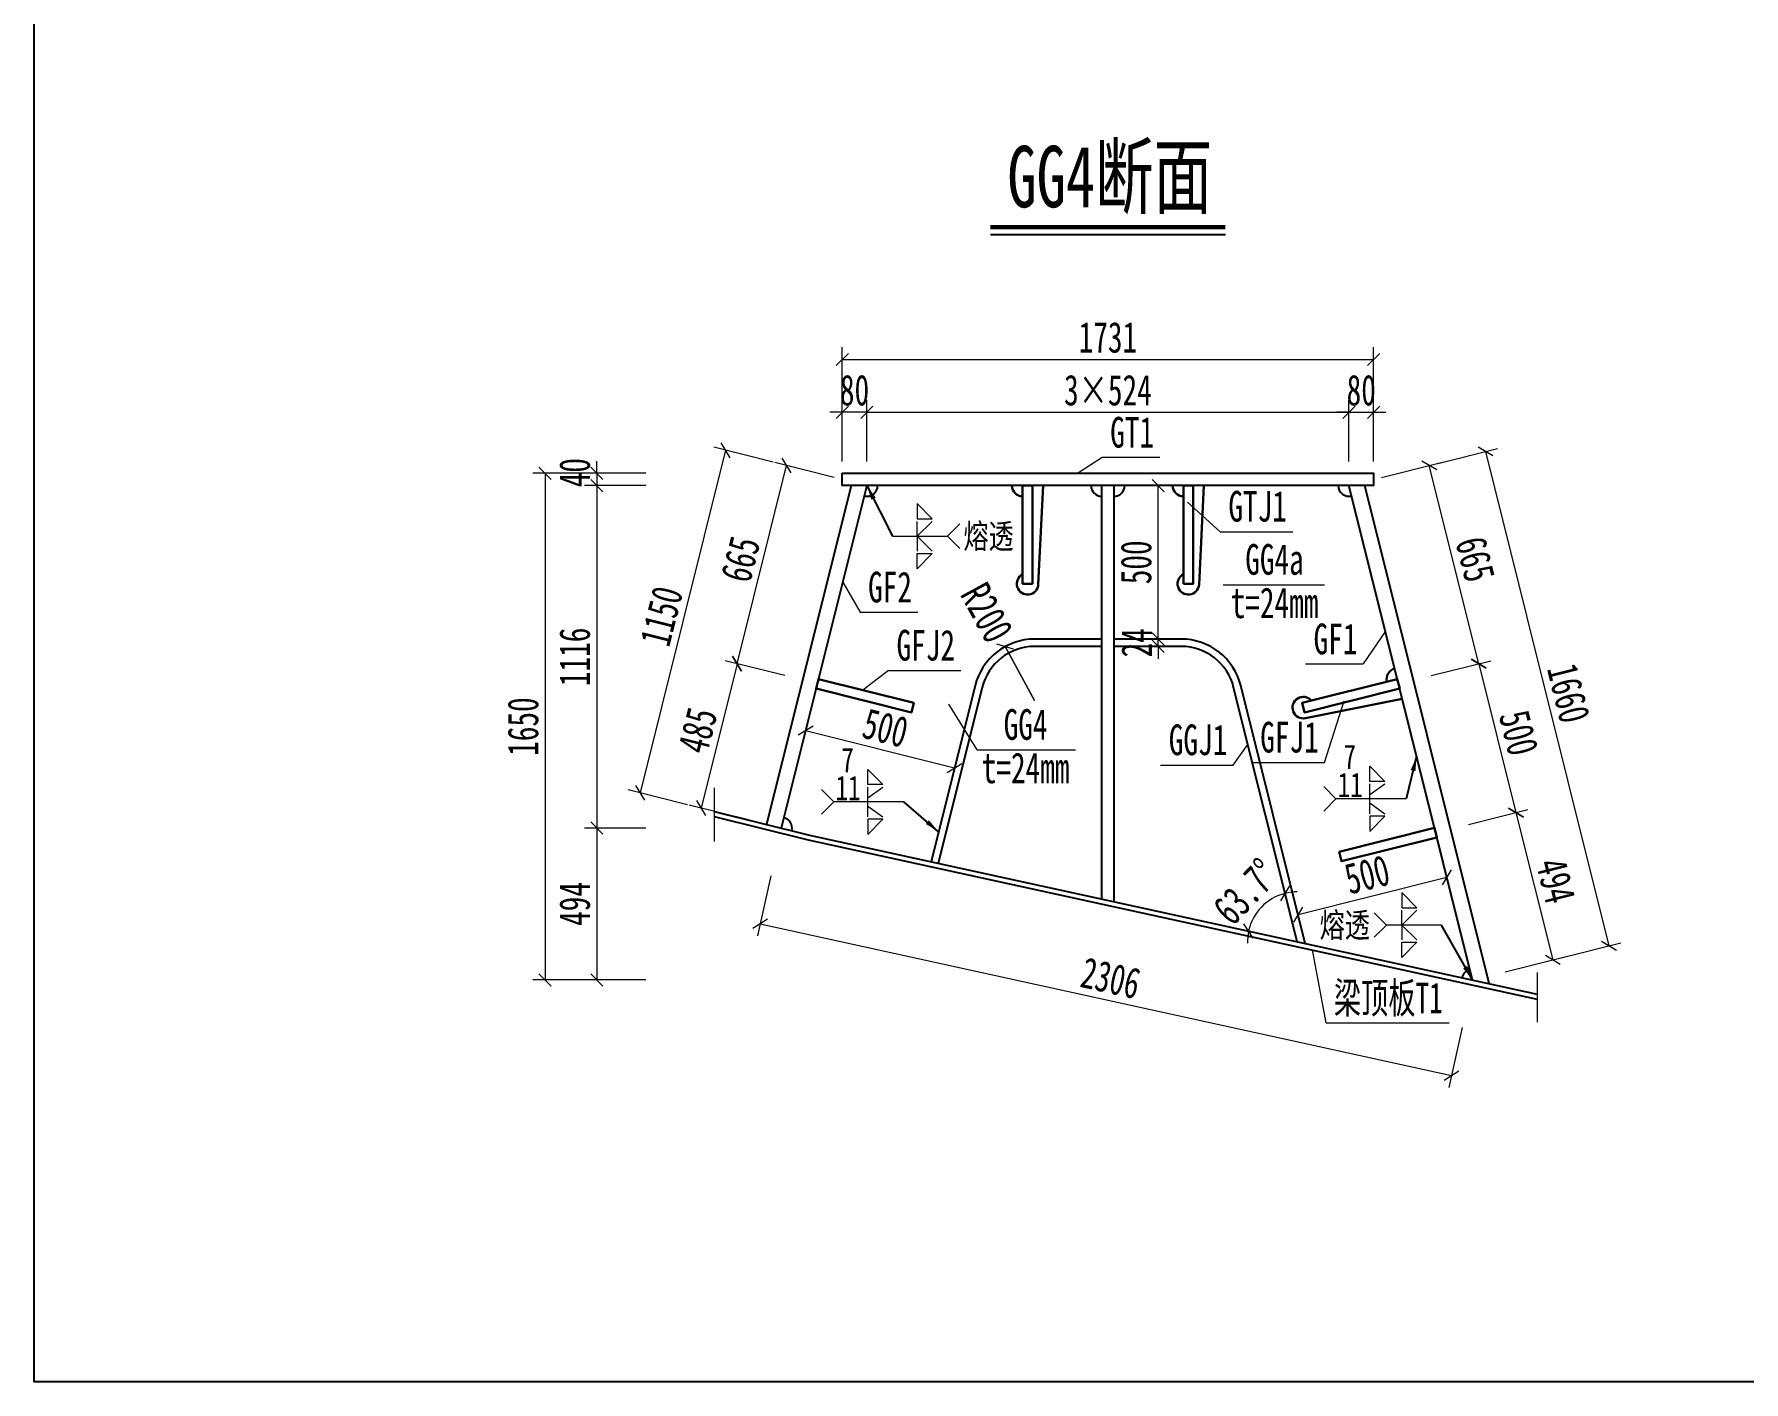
# Model space of a CAD drawing. Header units: millimetres. Extents: x -89049 to 410567, y -307459 to -100425.
# Drawn here: x 136773 to 142344, y -295945 to -291555 of the extents above; entities that cross this region are included whole.
import ezdxf
from ezdxf.enums import TextEntityAlignment as Align

# ---------------------------------------------------------------- set-up
doc = ezdxf.new("R2010")
doc.units = ezdxf.units.MM
doc.layers.get('Defpoints').update_dxf_attribs({"color": 8})
for name, color, linetype, lineweight in [('Dim', 4, 'Continuous', 15), ('文字', 7, 'Continuous', 15), ('标注线及字体', 2, 'Continuous', 15), ('桥 构造粗实', 1, 'Continuous', 30), ('细实线', 4, 'Continuous', 15), ('钢板粗线', 1, 'Continuous', 25)]:
    doc.layers.add(name, color=color, linetype=linetype, lineweight=lineweight)
doc.layers.add('Text', color=4, linetype='Continuous')
doc.styles.add('111', font='', dxfattribs={"width": 0.7})
doc.styles.add('BM_Dim', font='', dxfattribs={"width": 0.85})
doc.styles.add('SMEDI', font='', dxfattribs={"width": 0.75})
doc.styles.get("Standard").update_dxf_attribs({"font": ''})
doc.styles.get('111').set_extended_font_data('仿宋_GB2312')
doc.styles.get('BM_Dim').set_extended_font_data('仿宋_GB2312')
doc.styles.get('SMEDI').set_extended_font_data('仿宋_GB2312')
doc.styles.get('Standard').set_extended_font_data('仿宋_GB2312')
doc.dimstyles.new('200', dxfattribs={"dimscale": 0, "dimtxt": 2.5, "dimasz": 1, "dimexe": 1, "dimexo": 1, "dimgap": 0.6, "dimtad": 1, "dimdec": 0, "dimdsep": 46, "dimtxsty": '111', "dimblk": 'OBLIQUE', "dimcen": 0, "dimclrd": 4, "dimclre": 4, "dimclrt": 4, "dimadec": 1, "dimazin": 2, "dimtfac": 1, "dimtdec": 0, "dimtix": 1, "dimtmove": 2, "dimatfit": 3, "dimfxl": 4, "dimfxlon": 1, "dimtolj": 1, "dimlwd": -1, "dimlwe": -1, "dimarcsym": 0})
doc.dimstyles.new('MSteel_1.0_1.0', dxfattribs={"dimtxt": 3, "dimasz": 1.2, "dimexe": 1, "dimexo": 1, "dimgap": 1, "dimtad": 3, "dimtoh": 1, "dimdec": 0, "dimzin": 0, "dimdsep": 46, "dimtxsty": 'Standard', "dimblk": 'ARCHTICK', "dimcen": 0.09, "dimclrd": 3, "dimclre": 3, "dimadec": 0, "dimazin": 0, "dimtfac": 1, "dimtdec": 4, "dimtofl": 0, "dimtmove": 0, "dimatfit": 3, "dimfxl": 1, "dimtolj": 1, "dimtzin": 0, "dimarcsym": 0})

# ---------------------------------------------------------------- blocks, each defined once
blk = doc.blocks.new('28-280过焊孔')
at = {"layer": '桥 构造粗实', "color": 7}
blk.add_line((51, 0), (35, 321.7), dxfattribs=at)
for centre, start, end in [((0, 320), 2.8591, 242.8016), ((-16, 0), 90, 180)]:
    blk.add_arc(centre, 35, start, end, dxfattribs=at)
blk = doc.blocks.new('_Oblique')
at = {"color": 0, "linetype": 'ByBlock', "lineweight": -2}
blk.add_line((-0.5, -0.5), (0.5, 0.5), dxfattribs=at)
blk = doc.blocks.new('*D2675')
at = {"layer": 'Defpoints', "color": 0, "transparency": 16777216}
for p in [(139207.8, -294141.2), (141460.1, -294635.5), (141391.7, -294947)]:
    blk.add_point(p, dxfattribs=at)
at = {"layer": '细实线', "color": 4, "transparency": 16777216}
for p, q in [((139173.7, -294296.4), (139130.8, -294491.7)), ((139139.4, -294452.7), (141391.7, -294947)), ((141426, -294790.7), (141383.2, -294986))]:
    blk.add_line(p, q, dxfattribs=at)
at = {"layer": '细实线', "color": 4, "transparency": 16777216, "xscale": 40, "yscale": 40, "zscale": 40}
for p, rotation in [((139139.4, -294452.7), 167.6218648838313), ((141391.7, -294947), 347.6218648838313)]:
    blk.add_blockref('_Oblique', p, dxfattribs=dict(at, rotation=rotation))
at = {"layer": '细实线', "color": 4, "transparency": 16777216, "insert": (140280.9, -294629.9), "char_height": 100, "attachment_point": 5, "rotation": 347.6219, "style": '111'}
blk.add_mtext('\\A1;2306', dxfattribs=at)
blk = doc.blocks.new('全融透2')
at = {"layer": 'Dim'}
blk.add_line((0, 0), (-4.48, 0), dxfattribs=at)
for points in [[(-3.23, 2.65), (-3.23, 1.41), (-2, 1.41)], [(-3.23, -2.65), (-3.23, -1.41), (-2, -1.41)]]:
    blk.add_lwpolyline(points, close=True, dxfattribs=at)
for points in [[(-5.48, 1), (-4.48, 0), (-5.48, -1)], [(-2, 1.21), (-3.23, 0), (-3.23, 1.21)], [(-2, -1.21), (-3.23, 0), (-3.23, -1.21)]]:
    blk.add_lwpolyline(points, dxfattribs=at)
at = {"layer": 'Text', "style": 'SMEDI', "width": 0.75}
blk.add_text('熔透', height=2, dxfattribs=at).set_placement((-9.92, 0), align=Align.MIDDLE_LEFT)
blk = doc.blocks.new('_ArchTick')
at = {"color": 0, "linetype": 'ByBlock', "const_width": 0.15}
blk.add_lwpolyline([(-0.5, -0.5), (0.5, 0.5)], dxfattribs=at)
blk = doc.blocks.new('全融透1')
at = {"layer": 'Dim'}
blk.add_line((0, 0), (4.48, 0), dxfattribs=at)
for points in [[(2, 2.65), (2, 1.41), (3.23, 1.41)], [(2, -2.65), (2, -1.41), (3.23, -1.41)]]:
    blk.add_lwpolyline(points, close=True, dxfattribs=at)
for points in [[(3.23, 1.21), (2, 0), (2, 1.21)], [(3.23, -1.21), (2, 0), (2, -1.21)], [(5.48, 1), (4.48, 0), (5.48, -1)]]:
    blk.add_lwpolyline(points, dxfattribs=at)
at = {"layer": 'Text', "style": 'SMEDI', "width": 0.75}
blk.add_text('熔透', height=2, dxfattribs=at).set_placement((5.77, 0), align=Align.MIDDLE_LEFT)
blk = doc.blocks.new('半融透2')
at = {"layer": 'Dim'}
for p, q in [((0, 0), (-5.71, 0)), ((-2.95, 0.34), (-1.72, 1.21)), ((-2.95, -0.34), (-1.72, -1.21))]:
    blk.add_line(p, q, dxfattribs=at)
for points in [[(-1.72, 1.41), (-2.95, 1.41), (-2.95, 2.65)], [(-1.72, -1.41), (-2.95, -1.41), (-2.95, -2.65)]]:
    blk.add_lwpolyline(points, close=True, dxfattribs=at)
for points in [[(-6.71, -1), (-5.71, 0), (-6.71, 1)], [(-2.95, -1.21), (-2.95, 0), (-2.95, 1.21)]]:
    blk.add_lwpolyline(points, dxfattribs=at)
at = {"layer": 'Text', "style": 'SMEDI', "width": 0.75}
blk.add_text('7', height=2, dxfattribs=at).set_placement((-5.1, 3.42), align=Align.MIDDLE_LEFT)
blk = doc.blocks.new('*D2677')
at = {"layer": 'Defpoints', "color": 0, "transparency": 16777216}
for p in [(139406.5, -292786.8), (139406.5, -293025.5), (139486.5, -293025.5)]:
    blk.add_point(p, dxfattribs=at)
at = {"layer": '细实线', "color": 4, "transparency": 16777216}
for p, q in [((139406.5, -292786.8), (139366.5, -292786.8)), ((139406.5, -292946.8), (139406.5, -292746.8)), ((139486.5, -292786.8), (139406.5, -292786.8)), ((139486.5, -292946.8), (139486.5, -292746.8)), ((139486.5, -292786.8), (139526.5, -292786.8))]:
    blk.add_line(p, q, dxfattribs=at)
at = {"layer": '细实线', "color": 4, "transparency": 16777216, "xscale": 40, "yscale": 40, "zscale": 40}
blk.add_blockref('_Oblique', (139406.5, -292786.8), dxfattribs=at)
at = {"layer": '细实线', "color": 4, "transparency": 16777216, "xscale": 40, "yscale": 40, "zscale": 40, "rotation": 180}
blk.add_blockref('_Oblique', (139486.5, -292786.8), dxfattribs=at)
at = {"layer": '细实线', "color": 4, "transparency": 16777216, "insert": (139446.5, -292715.2), "char_height": 100, "attachment_point": 5, "style": '111'}
blk.add_mtext('\\A1;80', dxfattribs=at)
blk = doc.blocks.new('*D2678')
at = {"layer": 'Defpoints', "color": 0, "transparency": 16777216}
for p in [(141057.6, -292786.8), (139486.5, -293025.5), (141057.6, -293025.5)]:
    blk.add_point(p, dxfattribs=at)
at = {"layer": '细实线', "color": 4, "transparency": 16777216}
for p, q in [((139486.5, -292946.8), (139486.5, -292746.8)), ((139486.5, -292786.8), (141057.6, -292786.8)), ((141057.6, -292946.8), (141057.6, -292746.8))]:
    blk.add_line(p, q, dxfattribs=at)
at = {"layer": '细实线', "color": 4, "transparency": 16777216, "xscale": 40, "yscale": 40, "zscale": 40, "rotation": 180}
blk.add_blockref('_Oblique', (139486.5, -292786.8), dxfattribs=at)
at = {"layer": '细实线', "color": 4, "transparency": 16777216, "xscale": 40, "yscale": 40, "zscale": 40}
blk.add_blockref('_Oblique', (141057.6, -292786.8), dxfattribs=at)
at = {"layer": '细实线', "color": 4, "transparency": 16777216, "insert": (140272.1, -292715.2), "char_height": 100, "attachment_point": 5, "style": '111'}
blk.add_mtext('\\A1;3×524', dxfattribs=at)
blk = doc.blocks.new('*D2679')
at = {"layer": 'Defpoints', "color": 0, "transparency": 16777216}
for p in [(141137.6, -292786.8), (141057.6, -293025.5), (141137.6, -293024.6)]:
    blk.add_point(p, dxfattribs=at)
at = {"layer": '细实线', "color": 4, "transparency": 16777216}
for p, q in [((141057.6, -292786.8), (141017.6, -292786.8)), ((141057.6, -292946.8), (141057.6, -292746.8)), ((141057.6, -292786.8), (141137.6, -292786.8)), ((141137.6, -292946.8), (141137.6, -292746.8)), ((141137.6, -292786.8), (141177.6, -292786.8))]:
    blk.add_line(p, q, dxfattribs=at)
at = {"layer": '细实线', "color": 4, "transparency": 16777216, "xscale": 40, "yscale": 40, "zscale": 40}
blk.add_blockref('_Oblique', (141057.6, -292786.8), dxfattribs=at)
at = {"layer": '细实线', "color": 4, "transparency": 16777216, "xscale": 40, "yscale": 40, "zscale": 40, "rotation": 180}
blk.add_blockref('_Oblique', (141137.6, -292786.8), dxfattribs=at)
at = {"layer": '细实线', "color": 4, "transparency": 16777216, "insert": (141097.6, -292715.2), "char_height": 100, "attachment_point": 5, "style": '111'}
blk.add_mtext('\\A1;80', dxfattribs=at)
blk = doc.blocks.new('*D2680')
at = {"layer": 'Defpoints', "color": 0, "transparency": 16777216}
for p in [(141137.6, -292614.8), (139406.7, -292985.5), (141137.6, -292985.5)]:
    blk.add_point(p, dxfattribs=at)
at = {"layer": '细实线', "color": 4, "transparency": 16777216}
for p, q in [((139406.7, -292774.8), (139406.7, -292574.8)), ((139406.7, -292614.8), (141137.6, -292614.8)), ((141137.6, -292774.8), (141137.6, -292574.8))]:
    blk.add_line(p, q, dxfattribs=at)
at = {"layer": '细实线', "color": 4, "transparency": 16777216, "xscale": 40, "yscale": 40, "zscale": 40, "rotation": 180}
blk.add_blockref('_Oblique', (139406.7, -292614.8), dxfattribs=at)
at = {"layer": '细实线', "color": 4, "transparency": 16777216, "xscale": 40, "yscale": 40, "zscale": 40}
blk.add_blockref('_Oblique', (141137.6, -292614.8), dxfattribs=at)
at = {"layer": '细实线', "color": 4, "transparency": 16777216, "insert": (140272.1, -292543.3), "char_height": 100, "attachment_point": 5, "style": '111'}
blk.add_mtext('\\A1;1731', dxfattribs=at)
blk = doc.blocks.new('*D2685')
at = {"layer": 'Defpoints', "color": 0, "transparency": 16777216}
for p in [(139225.1, -292960.2), (139486.5, -293025.5), (139325.3, -293671.1)]:
    blk.add_point(p, dxfattribs=at)
at = {"layer": '细实线', "color": 4, "transparency": 16777216}
for p, q in [((139063.9, -293605.8), (139225.1, -292960.2)), ((139380.4, -292999), (139186.3, -292950.5)), ((139219.1, -293644.6), (139025.1, -293596.1))]:
    blk.add_line(p, q, dxfattribs=at)
at = {"layer": '细实线', "color": 4, "transparency": 16777216, "xscale": 40, "yscale": 40, "zscale": 40}
for p, rotation in [((139225.1, -292960.2), 75.97596575946088), ((139063.9, -293605.8), 255.9759657594608)]:
    blk.add_blockref('_Oblique', p, dxfattribs=dict(at, rotation=rotation))
at = {"layer": '细实线', "color": 4, "transparency": 16777216, "insert": (139075.1, -293265.7), "char_height": 100, "attachment_point": 5, "rotation": 75.976, "style": '111'}
blk.add_mtext('\\A1;665', dxfattribs=at)
blk = doc.blocks.new('*D2686')
at = {"layer": 'Defpoints', "color": 0, "transparency": 16777216}
for p in [(139486.5, -293025.5), (138747.5, -294026.2), (139207.8, -294141.2)]:
    blk.add_point(p, dxfattribs=at)
at = {"layer": '细实线', "color": 4, "transparency": 16777216}
for p, q in [((139181.5, -292949.3), (138987.5, -292900.8)), ((139026.3, -292910.5), (138747.5, -294026.2)), ((138902.7, -294065), (138708.7, -294016.5))]:
    blk.add_line(p, q, dxfattribs=at)
at = {"layer": '细实线', "color": 4, "transparency": 16777216, "xscale": 40, "yscale": 40, "zscale": 40}
for p, rotation in [((139026.3, -292910.5), 75.9714034004695), ((138747.5, -294026.2), 255.9714034004695)]:
    blk.add_blockref('_Oblique', p, dxfattribs=dict(at, rotation=rotation))
at = {"layer": '细实线', "color": 4, "transparency": 16777216, "insert": (138817.5, -293451), "char_height": 100, "attachment_point": 5, "rotation": 75.9714, "style": '111'}
blk.add_mtext('\\A1;1150', dxfattribs=at)
blk = doc.blocks.new('*D2688')
at = {"layer": 'Defpoints', "color": 0, "transparency": 16777216}
for p in [(139325.3, -293671.1), (138946.2, -294075.8), (139207.8, -294141.2)]:
    blk.add_point(p, dxfattribs=at)
at = {"layer": '细实线', "color": 4, "transparency": 16777216}
for p, q in [((139063.7, -293605.7), (138946.2, -294075.8)), ((139218.9, -293644.5), (139024.9, -293596)), ((139101.4, -294114.6), (138907.4, -294066.1))]:
    blk.add_line(p, q, dxfattribs=at)
at = {"layer": '细实线', "color": 4, "transparency": 16777216, "xscale": 40, "yscale": 40, "zscale": 40}
for p, rotation in [((139063.7, -293605.7), 75.96513900513214), ((138946.2, -294075.8), 255.9651390051322)]:
    blk.add_blockref('_Oblique', p, dxfattribs=dict(at, rotation=rotation))
at = {"layer": '细实线', "color": 4, "transparency": 16777216, "insert": (138935.5, -293823.4), "char_height": 100, "attachment_point": 5, "rotation": 75.9651, "style": '111'}
blk.add_mtext('\\A1;485', dxfattribs=at)
blk = doc.blocks.new('*D2689')
at = {"layer": 'Defpoints', "color": 0, "transparency": 16777216}
for p in [(141319.1, -292960.2), (141057.6, -293025.5), (141219, -293671.1)]:
    blk.add_point(p, dxfattribs=at)
at = {"layer": '细实线', "color": 4, "transparency": 16777216}
for p, q in [((141163.9, -292999), (141357.9, -292950.5)), ((141480.5, -293605.7), (141319.1, -292960.2)), ((141325.3, -293644.5), (141519.3, -293596))]:
    blk.add_line(p, q, dxfattribs=at)
at = {"layer": '细实线', "color": 4, "transparency": 16777216, "xscale": 40, "yscale": 40, "zscale": 40}
for p, rotation in [((141319.1, -292960.2), 104.034542714462), ((141480.5, -293605.7), 284.034542714462)]:
    blk.add_blockref('_Oblique', p, dxfattribs=dict(at, rotation=rotation))
at = {"layer": '细实线', "color": 4, "transparency": 16777216, "insert": (141469.2, -293265.6), "char_height": 100, "attachment_point": 5, "rotation": 284.0345, "style": '111'}
blk.add_mtext('\\A1;665', dxfattribs=at)
blk = doc.blocks.new('*D2690')
at = {"layer": 'Defpoints', "color": 0, "transparency": 16777216}
for p in [(141057.6, -293025.5), (141904.8, -294524.4), (141460.1, -294635.5)]:
    blk.add_point(p, dxfattribs=at)
at = {"layer": '细实线', "color": 4, "transparency": 16777216}
for p, q in [((141347.1, -292953.2), (141541.1, -292904.7)), ((141502.3, -292914.4), (141904.8, -294524.4)), ((141749.5, -294563.2), (141943.6, -294514.7))]:
    blk.add_line(p, q, dxfattribs=at)
at = {"layer": '细实线', "color": 4, "transparency": 16777216, "xscale": 40, "yscale": 40, "zscale": 40}
for p, rotation in [((141502.3, -292914.4), 104.0356775877997), ((141904.8, -294524.4), 284.0356775877997)]:
    blk.add_blockref('_Oblique', p, dxfattribs=dict(at, rotation=rotation))
at = {"layer": '细实线', "color": 4, "transparency": 16777216, "insert": (141772.9, -293702), "char_height": 100, "attachment_point": 5, "rotation": 284.0357, "style": '111'}
blk.add_mtext('\\A1;1660', dxfattribs=at)
blk = doc.blocks.new('*D2691')
at = {"layer": 'Defpoints', "color": 0, "transparency": 16777216}
for p in [(141219, -293671.1), (141601.8, -294090.8), (141340.2, -294156.2)]:
    blk.add_point(p, dxfattribs=at)
at = {"layer": '细实线', "color": 4, "transparency": 16777216}
for p, q in [((141325.3, -293644.5), (141519.4, -293596)), ((141480.6, -293605.7), (141601.8, -294090.8)), ((141446.6, -294129.6), (141640.6, -294081.1))]:
    blk.add_line(p, q, dxfattribs=at)
at = {"layer": '细实线', "color": 4, "transparency": 16777216, "xscale": 40, "yscale": 40, "zscale": 40}
for p, rotation in [((141480.6, -293605.7), 104.035832590156), ((141601.8, -294090.8), 284.035832590156)]:
    blk.add_blockref('_Oblique', p, dxfattribs=dict(at, rotation=rotation))
at = {"layer": '细实线', "color": 4, "transparency": 16777216, "insert": (141610.6, -293830.9), "char_height": 100, "attachment_point": 5, "rotation": 284.0358, "style": '111'}
blk.add_mtext('\\A1;500', dxfattribs=at)
blk = doc.blocks.new('*D2692')
at = {"layer": 'Defpoints', "color": 0, "transparency": 16777216}
for p in [(141340.2, -294156.2), (141721.7, -294570.1), (141460.1, -294635.5)]:
    blk.add_point(p, dxfattribs=at)
at = {"layer": '细实线', "color": 4, "transparency": 16777216}
for p, q in [((141446.6, -294129.6), (141640.6, -294081.1)), ((141601.8, -294090.8), (141721.7, -294570.1)), ((141566.4, -294608.9), (141760.5, -294560.4))]:
    blk.add_line(p, q, dxfattribs=at)
at = {"layer": '细实线', "color": 4, "transparency": 16777216, "xscale": 40, "yscale": 40, "zscale": 40}
for p, rotation in [((141601.8, -294090.8), 104.037049041852), ((141721.7, -294570.1), 284.037049041852)]:
    blk.add_blockref('_Oblique', p, dxfattribs=dict(at, rotation=rotation))
at = {"layer": '细实线', "color": 4, "transparency": 16777216, "insert": (141731.2, -294313.1), "char_height": 100, "attachment_point": 5, "rotation": 284.037, "style": '111'}
blk.add_mtext('\\A1;494', dxfattribs=at)
blk = doc.blocks.new('*D2696')
at = {"layer": 'Defpoints', "color": 0, "transparency": 16777216}
for p in [(139406.7, -292985.5), (138606.7, -293025.5), (139406.7, -293025.5)]:
    blk.add_point(p, dxfattribs=at)
at = {"layer": '细实线', "color": 4, "transparency": 16777216}
for p, q in [((138606.7, -292985.5), (138606.7, -292945.5)), ((138766.7, -292985.5), (138566.7, -292985.5)), ((138606.7, -292985.5), (138606.7, -293025.5)), ((138766.7, -293025.5), (138566.7, -293025.5)), ((138606.7, -293025.5), (138606.7, -293065.5))]:
    blk.add_line(p, q, dxfattribs=at)
at = {"layer": '细实线', "color": 4, "transparency": 16777216, "xscale": 40, "yscale": 40, "zscale": 40}
for p, rotation in [((138606.7, -292985.5), 270), ((138606.7, -293025.5), 90)]:
    blk.add_blockref('_Oblique', p, dxfattribs=dict(at, rotation=rotation))
at = {"layer": '细实线', "color": 4, "transparency": 16777216, "insert": (138535.1, -292983.4), "char_height": 100, "attachment_point": 5, "rotation": 90, "style": '111'}
blk.add_mtext('\\A1;40', dxfattribs=at)
blk = doc.blocks.new('*D2697')
at = {"layer": 'Defpoints', "color": 0, "transparency": 16777216}
for p in [(139406.7, -293025.5), (138606.7, -294141.2), (139207.8, -294141.2)]:
    blk.add_point(p, dxfattribs=at)
at = {"layer": '细实线', "color": 4, "transparency": 16777216}
for p, q in [((138766.7, -293025.5), (138566.7, -293025.5)), ((138606.7, -293025.5), (138606.7, -294141.2)), ((138766.7, -294141.2), (138566.7, -294141.2))]:
    blk.add_line(p, q, dxfattribs=at)
at = {"layer": '细实线', "color": 4, "transparency": 16777216, "xscale": 40, "yscale": 40, "zscale": 40}
for p, rotation in [((138606.7, -293025.5), 90), ((138606.7, -294141.2), 270)]:
    blk.add_blockref('_Oblique', p, dxfattribs=dict(at, rotation=rotation))
at = {"layer": '细实线', "color": 4, "transparency": 16777216, "insert": (138535.1, -293583.4), "char_height": 100, "attachment_point": 5, "rotation": 90, "style": '111'}
blk.add_mtext('\\A1;1116', dxfattribs=at)
blk = doc.blocks.new('*D2698')
at = {"layer": 'Defpoints', "color": 0, "transparency": 16777216}
for p in [(139207.8, -294141.2), (138606.7, -294635.5), (141460.1, -294635.5)]:
    blk.add_point(p, dxfattribs=at)
at = {"layer": '细实线', "color": 4, "transparency": 16777216}
for p, q in [((138766.7, -294141.2), (138566.7, -294141.2)), ((138606.7, -294141.2), (138606.7, -294635.5)), ((138766.7, -294635.5), (138566.7, -294635.5))]:
    blk.add_line(p, q, dxfattribs=at)
at = {"layer": '细实线', "color": 4, "transparency": 16777216, "xscale": 40, "yscale": 40, "zscale": 40}
for p, rotation in [((138606.7, -294141.2), 90), ((138606.7, -294635.5), 270)]:
    blk.add_blockref('_Oblique', p, dxfattribs=dict(at, rotation=rotation))
at = {"layer": '细实线', "color": 4, "transparency": 16777216, "insert": (138535.1, -294388.4), "char_height": 100, "attachment_point": 5, "rotation": 90, "style": '111'}
blk.add_mtext('\\A1;494', dxfattribs=at)
blk = doc.blocks.new('*D2699')
at = {"layer": 'Defpoints', "color": 0, "transparency": 16777216}
for p in [(139406.7, -292985.5), (138438.3, -294635.5), (141460.1, -294635.5)]:
    blk.add_point(p, dxfattribs=at)
at = {"layer": '细实线', "color": 4, "transparency": 16777216}
for p, q in [((138598.3, -292985.5), (138398.3, -292985.5)), ((138438.3, -292985.5), (138438.3, -294635.5)), ((138598.3, -294635.5), (138398.3, -294635.5))]:
    blk.add_line(p, q, dxfattribs=at)
at = {"layer": '细实线', "color": 4, "transparency": 16777216, "xscale": 40, "yscale": 40, "zscale": 40}
for p, rotation in [((138438.3, -292985.5), 90), ((138438.3, -294635.5), 270)]:
    blk.add_blockref('_Oblique', p, dxfattribs=dict(at, rotation=rotation))
at = {"layer": '细实线', "color": 4, "transparency": 16777216, "insert": (138366.7, -293810.5), "char_height": 100, "attachment_point": 5, "rotation": 90, "style": '111'}
blk.add_mtext('\\A1;1650', dxfattribs=at)
blk = doc.blocks.new('*D2704')
at = {"layer": 'Defpoints', "color": 0, "transparency": 16777216}
for p in [(139320.8, -293689.1), (139805.9, -293810.4), (139772.2, -293945)]:
    blk.add_point(p, dxfattribs=at)
at = {"layer": '细实线', "color": 4, "transparency": 16777216}
for p, q in [((139311.1, -293727.9), (139277.5, -293862.5)), ((139287.2, -293823.7), (139772.2, -293945)), ((139796.2, -293849.2), (139762.5, -293983.8))]:
    blk.add_line(p, q, dxfattribs=at)
at = {"layer": '细实线', "color": 4, "transparency": 16777216, "xscale": 40, "yscale": 40, "zscale": 40}
for p, rotation in [((139287.2, -293823.7), 165.9641674661366), ((139772.2, -293945), 345.9641674661365)]:
    blk.add_blockref('_Oblique', p, dxfattribs=dict(at, rotation=rotation))
at = {"layer": '细实线', "color": 4, "transparency": 16777216, "insert": (139547, -293814.9), "char_height": 100, "attachment_point": 5, "rotation": 345.9642, "style": '111'}
blk.add_mtext('\\A1;500', dxfattribs=at)
blk = doc.blocks.new('*D2705')
at = {"layer": 'Defpoints', "color": 0, "transparency": 16777216}
for p in [(141332.7, -294125.9), (140847.6, -294247.2), (141376.6, -294301.5)]:
    blk.add_point(p, dxfattribs=at)
at = {"layer": '细实线', "color": 4, "transparency": 16777216}
for p, q in [((141342.4, -294164.7), (141386.3, -294340.3)), ((140857.3, -294286), (140901.2, -294461.6)), ((140891.5, -294422.8), (141376.6, -294301.5))]:
    blk.add_line(p, q, dxfattribs=at)
at = {"layer": '细实线', "color": 4, "transparency": 16777216, "xscale": 40, "yscale": 40, "zscale": 40}
for p, rotation in [((141376.6, -294301.5), 14.0358325336433), ((140891.5, -294422.8), 194.0358325336433)]:
    blk.add_blockref('_Oblique', p, dxfattribs=dict(at, rotation=rotation))
at = {"layer": '细实线', "color": 4, "transparency": 16777216, "insert": (141116.7, -294292.7), "char_height": 100, "attachment_point": 5, "rotation": 14.0358, "style": '111'}
blk.add_mtext('\\A1;500', dxfattribs=at)
blk = doc.blocks.new('*D2706')
at = {"layer": 'Defpoints', "color": 0, "transparency": 16777216}
for p in [(140283.1, -293525.5), (140283.1, -293549.5), (140435.9, -293525.5)]:
    blk.add_point(p, dxfattribs=at)
at = {"layer": '细实线', "color": 4, "transparency": 16777216}
for p, q in [((140435.9, -293525.5), (140435.9, -293485.5)), ((140323.1, -293525.5), (140475.9, -293525.5)), ((140323.1, -293549.5), (140475.9, -293549.5)), ((140435.9, -293549.5), (140435.9, -293525.5)), ((140435.9, -293549.5), (140435.9, -293589.5))]:
    blk.add_line(p, q, dxfattribs=at)
at = {"layer": '细实线', "color": 4, "transparency": 16777216, "xscale": 40, "yscale": 40, "zscale": 40}
for p, rotation in [((140435.9, -293525.5), 270), ((140435.9, -293549.5), 90)]:
    blk.add_blockref('_Oblique', p, dxfattribs=dict(at, rotation=rotation))
at = {"layer": '细实线', "color": 4, "transparency": 16777216, "insert": (140365.4, -293537.5), "char_height": 100, "attachment_point": 5, "rotation": 90, "style": '111'}
blk.add_mtext('\\A1;24', dxfattribs=at)
blk = doc.blocks.new('*D2707')
at = {"layer": 'Defpoints', "color": 0, "transparency": 16777216}
for p in [(140283.1, -293025.5), (140435.9, -293025.5), (140283.1, -293525.5)]:
    blk.add_point(p, dxfattribs=at)
at = {"layer": '细实线', "color": 4, "transparency": 16777216}
for p, q in [((140323.1, -293025.5), (140475.9, -293025.5)), ((140435.9, -293525.5), (140435.9, -293025.5)), ((140323.1, -293525.5), (140475.9, -293525.5))]:
    blk.add_line(p, q, dxfattribs=at)
at = {"layer": '细实线', "color": 4, "transparency": 16777216, "xscale": 40, "yscale": 40, "zscale": 40}
for p, rotation in [((140435.9, -293025.5), 90), ((140435.9, -293525.5), 270)]:
    blk.add_blockref('_Oblique', p, dxfattribs=dict(at, rotation=rotation))
at = {"layer": '细实线', "color": 4, "transparency": 16777216, "insert": (140364.3, -293275.5), "char_height": 100, "attachment_point": 5, "rotation": 90, "style": '111'}
blk.add_mtext('\\A1;500', dxfattribs=at)
blk = doc.blocks.new('*D2708')
at = {"layer": 'Defpoints', "color": 0, "transparency": 16777216}
for p in [(139937.6, -293549.9), (140033.2, -293725.5)]:
    blk.add_point(p, dxfattribs=at)
at = {"layer": '细实线', "color": 4, "transparency": 16777216}
for p, q in [((139937.6, -293549.9), (140033.2, -293725.5)), ((140033.2, -293725.5), (139937.6, -293549.9))]:
    blk.add_line(p, q, dxfattribs=at)
at = {"layer": '细实线', "color": 4, "transparency": 16777216, "xscale": 40, "yscale": 40, "zscale": 40, "rotation": 118.574258842045}
blk.add_blockref('_Oblique', (139937.6, -293549.9), dxfattribs=at)
at = {"layer": '细实线', "color": 4, "transparency": 16777216, "insert": (139877.5, -293439.6), "char_height": 100, "attachment_point": 5, "rotation": 298.5743, "style": '111'}
blk.add_mtext('\\A1;R200', dxfattribs=at)
blk = doc.blocks.new('*D2709')
at = {"layer": 'Defpoints', "color": 0, "transparency": 16777216}
for p in [(140712.7, -293806.6), (139408.3, -294187.8), (140774.4, -294396.3), (140888.8, -294510.9), (141780.3, -294705.4)]:
    blk.add_point(p, dxfattribs=at)
at = {"layer": '细实线', "color": 4, "transparency": 16777216}
for start, end in [(104.0357, 167.6903), (89.8438, 104.0357), (167.6903, 181.8821)]:
    blk.add_arc((140888.8, -294510.9), 161.9, start, end, dxfattribs=at)
at = {"layer": '细实线', "color": 4, "transparency": 16777216, "xscale": 40, "yscale": 40, "zscale": 40}
for p, rotation in [((140849.5, -294353.8), 194.0356775878231), ((140730.6, -294476.3), 77.69027876517153)]:
    blk.add_blockref('_Oblique', p, dxfattribs=dict(at, rotation=rotation))
at = {"layer": '细实线', "color": 4, "transparency": 16777216, "insert": (140721.2, -294348.3), "char_height": 100, "attachment_point": 5, "rotation": 45.863, "style": '111'}
blk.add_mtext('\\A1;63.7%%d', dxfattribs=at)

msp = doc.modelspace()

# ---------------------------------------------------------------- linework, layer by layer
at = {"color": 4}
msp.add_line((139889.2, -292208.1), (140655.1, -292208.1), dxfattribs=at)
at = {"color": 6, "const_width": 14.4}
msp.add_lwpolyline([(139889.2, -292184.1), (140655.1, -292184.1)], dxfattribs=at)
at = {"layer": 'Defpoints'}
msp.add_lwpolyline([(136773.4, -285712.7), (152173.4, -285712.7), (152173.4, -295944.7), (136773.4, -295944.7)], close=True, dxfattribs=at)
at = {"layer": '桥 构造粗实', "color": 7}
for points in [[(139994.3, -293345.5), (140026.3, -293345.5), (140026.3, -293025.5), (139994.3, -293025.5)], [(140518, -293345.5), (140550, -293345.5), (140550, -293025.5), (140518, -293025.5)], [(139329.2, -293655.6), (139321.4, -293686.6), (139631.9, -293764.2), (139639.6, -293733.2)], [(141215.1, -293655.6), (141222.8, -293686.6), (140912.4, -293764.2), (140904.6, -293733.2)], [(141336.4, -294140.6), (141344.1, -294171.7), (141033.7, -294249.3), (141025.9, -294218.3)]]:
    msp.add_lwpolyline(points, close=True, dxfattribs=at)
at = {"layer": '细实线'}
for p, q in [((140172.5, -292985.5), (140253.3, -292933.3)), ((140253.3, -292933.3), (140441.4, -292933.3)), ((140638.1, -293175.8), (140531.4, -293079.7)), ((140638.1, -293175.8), (140874.6, -293175.8)), ((139408.2, -293339.6), (139464.5, -293437.5)), ((140647.2, -293348.8), (140978, -293348.8)), ((139464.5, -293437.5), (139652.6, -293437.5)), ((141176.2, -293500.1), (141104.2, -293606.5)), ((139556.7, -293628.3), (139473.1, -293691.6)), ((139556.7, -293628.3), (139793.3, -293628.3)), ((140916.1, -293606.5), (141104.2, -293606.5)), ((139846.3, -293886.5), (139754.1, -293737.6)), ((140978.3, -293927.8), (141042.1, -293726.2)), ((139846.3, -293886.5), (140166.9, -293886.5)), ((140680.4, -293936.5), (140728.4, -293869.3)), ((140443.9, -293936.5), (140680.4, -293936.5)), ((140741.8, -293927.8), (140978.3, -293927.8)), ((138989.4, -294010.1), (138989.4, -294184.7)), ((140983.2, -294775.6), (140939, -294537.9)), ((141671.3, -294611.2), (141671.3, -294773.5)), ((140983.2, -294775.6), (141384.1, -294775.6))]:
    msp.add_line(p, q, dxfattribs=at)
at = {"layer": '钢板粗线'}
for p, q in [((139435.1, -293025.5), (139159.3, -294129.1)), ((139486.7, -293025.5), (139207.8, -294141.2)), ((140252.1, -294371.9), (140252.1, -293025.5)), ((140292.1, -294380.7), (140292.1, -293025.5)), ((141460.1, -294635.5), (141057.6, -293025.5)), ((141514.6, -294647.4), (141109.1, -293025.5))]:
    msp.add_line(p, q, dxfattribs=at)
msp.add_lwpolyline([(139406.7, -292985.5), (141137.6, -292985.5), (141137.6, -293025.5), (139406.7, -293025.5)], close=True, dxfattribs=at)
for points in [[(140252.1, -293525.5), (140033.2, -293525.5, 0.344153), (139839.2, -293677), (139695.8, -294250.5)], [(140252.1, -293549.5), (140033.2, -293549.5, 0.344153), (139862.5, -293682.8), (139719.3, -294255.7)], [(140915, -294516.6), (140705.1, -293677, 0.344153), (140511.1, -293525.5), (140292.1, -293525.5)], [(140888.8, -294510.9), (140681.8, -293682.8, 0.344153), (140511.1, -293549.5), (140292.1, -293549.5)]]:
    msp.add_lwpolyline(points, format="xyb", dxfattribs=at)
for points in [[(138989.4, -294086.9), (139299.3, -294164), (141671.3, -294681.6)], [(138989.4, -294103.4), (139295.7, -294179.6), (141671.3, -294698)]]:
    msp.add_lwpolyline(points, dxfattribs=at)
for centre, start, end in [((139486.7, -293025.5), 255.9642, 0), ((140252.1, -293025.5), 180, 270), ((140292.1, -293025.5), 270, 0), ((141057.6, -293025.5), 180, 284.0363), ((139207.8, -294141.2), 346.0179, 75.9643), ((141460.1, -294635.5), 104.0357, 167.6903)]:
    msp.add_arc(centre, 35, start, end, dxfattribs=at)

# ---------------------------------------------------------------- block references
at = {"layer": '细实线', "xscale": -1}
for p, rotation in [((140010.3, -293025.5), 180.0051313810905), ((140534, -293025.5), 180.0051313810905), ((141219, -293671.1), 104.0366245058227)]:
    msp.add_blockref('28-280过焊孔', p, dxfattribs=dict(at, rotation=rotation))
at = {"layer": '细实线', "xscale": 40, "yscale": 40, "zscale": 40}
for name, p in [('全融透1', (139570.6, -293190.4)), ('半融透2', (139607.4, -294055.8)), ('半融透2', (141243.6, -294045.8)), ('全融透2', (141358.8, -294456.8))]:
    msp.add_blockref(name, p, dxfattribs=at)

# ---------------------------------------------------------------- texts
at = {"layer": 'Text', "style": 'SMEDI', "width": 0.75}
for p in [(141020.7, -294000.2), (139384.5, -294010.2)]:
    msp.add_text('11', height=80, dxfattribs=at).set_placement(p, align=Align.MIDDLE_LEFT)
at = {"layer": '文字', "style": 'BM_Dim'}
for s, width, p in [('GT1', 0.7, (140350.9, -292931.9)), ('GTJ1', 0.7, (140759.9, -293172.9)), ('GG4a', 0.7, (140814.9, -293345.9)), ('GF2', 0.7, (139562.1, -293436)), ('t=24mm', 0.7, (140814.9, -293487.2)), ('GFJ2', 0.7, (139678.6, -293625.4)), ('GF1', 0.7, (141013.7, -293605)), ('GG4', 0.7, (140003.8, -293883.6)), ('GFJ1', 0.7, (140863.7, -293925)), ('GGJ1', 0.7, (140565.7, -293933.6)), ('t=24mm', 0.7, (140003.8, -294024.9)), ('梁顶板T1', 0.65, (141185.6, -294774.1))]:
    msp.add_text(s, height=100, dxfattribs=dict(at, width=width)).set_placement(p, align=Align.BOTTOM_CENTER)
at = {"layer": '标注线及字体', "style": '111', "width": 0.7}
msp.add_text('GG4断面', height=200, dxfattribs=at).set_placement((140278.2, -292015.7), align=Align.MIDDLE)

# ---------------------------------------------------------------- dimensions: what is measured, and where the dimension line sits
at = {"layer": '细实线'}
for base, p1, p2, picture, middle in [((141137.6, -292614.8), (139406.7, -292985.5), (141137.6, -292985.5), '*D2680', (140272.1, -292543.3)), ((139406.5, -292786.8), (139486.5, -293025.5), (139406.5, -293025.5), '*D2677', (139446.5, -292715.2)), ((141137.6, -292786.8), (141057.6, -293025.5), (141137.6, -293024.6), '*D2679', (141097.6, -292715.2))]:
    dim = msp.add_linear_dim(base=base, p1=p1, p2=p2, dimstyle='200', override={"dimscale": 40, "dimblk": 'Oblique'}, dxfattribs=at)
    dim.commit()
    dim.dimension.update_dxf_attribs({"geometry": picture, "text_midpoint": middle})
dim = msp.add_linear_dim(base=(141057.6, -292786.8), p1=(139486.5, -293025.5), p2=(141057.6, -293025.5), text='3×524', dimstyle='200', override={"dimscale": 40, "dimtxsty": '111', "dimblk": 'Oblique'}, dxfattribs=at)
dim.commit()
dim.dimension.update_dxf_attribs({"geometry": '*D2678', "text_midpoint": (140272.1, -292715.2)})
for p1, p2, distance, picture, middle in [((139486.5, -293025.5), (139207.8, -294141.2), -474.4, '*D2686', (138817.5, -293451)), ((141057.6, -293025.5), (141460.1, -294635.5), 458.4, '*D2690', (141772.9, -293702)), ((139325.3, -293671.1), (139486.5, -293025.5), 269.4, '*D2685', (139075.1, -293265.7)), ((141219, -293671.1), (141057.6, -293025.5), -269.6, '*D2689', (141469.2, -293265.6)), ((139325.3, -293671.1), (139207.8, -294141.2), -269.6, '*D2688', (138935.5, -293823.4)), ((141219, -293671.1), (141340.2, -294156.2), 269.6, '*D2691', (141610.6, -293830.9)), ((139320.8, -293689.1), (139805.9, -293810.4), -138.8, '*D2704', (139547, -293814.9)), ((140847.6, -294247.2), (141332.7, -294125.9), -181, '*D2705', (141116.7, -294292.7)), ((141340.2, -294156.2), (141460.1, -294635.5), 269.6, '*D2692', (141731.2, -294313.1)), ((139207.8, -294141.2), (141460.1, -294635.5), -318.8, '*D2675', (140280.9, -294629.9))]:
    dim = msp.add_aligned_dim(p1=p1, p2=p2, distance=distance, dimstyle='200', override={"dimscale": 40, "dimblk": 'Oblique'}, dxfattribs=at)
    dim.commit()
    dim.dimension.update_dxf_attribs({"geometry": picture, "text_midpoint": middle})
dim = msp.add_linear_dim(base=(138606.7, -293025.5), p1=(139406.7, -292985.5), p2=(139406.7, -293025.5), angle=90, dimstyle='200', override={"dimscale": 40, "dimblk": 'Oblique'}, dxfattribs=at)
dim.commit()
dim.dimension.update_dxf_attribs({"geometry": '*D2696', "text_midpoint": (138535.1, -292983.4), "dimtype": 160})
for base, p1, p2, picture, middle in [((138438.3, -294635.5), (139406.7, -292985.5), (141460.1, -294635.5), '*D2699', (138366.7, -293810.5)), ((138606.7, -294141.2), (139406.7, -293025.5), (139207.8, -294141.2), '*D2697', (138535.1, -293583.4)), ((140435.9, -293025.5), (140283.1, -293525.5), (140283.1, -293025.5), '*D2707', (140364.3, -293275.5)), ((140435.9, -293525.5), (140283.1, -293549.5), (140283.1, -293525.5), '*D2706', (140365.4, -293537.5)), ((138606.7, -294635.5), (139207.8, -294141.2), (141460.1, -294635.5), '*D2698', (138535.1, -294388.4))]:
    dim = msp.add_linear_dim(base=base, p1=p1, p2=p2, angle=90, dimstyle='200', override={"dimscale": 40, "dimblk": 'Oblique'}, dxfattribs=at)
    dim.commit()
    dim.dimension.update_dxf_attribs({"geometry": picture, "text_midpoint": middle})
dim = msp.add_radius_dim(center=(140033.2, -293725.5), mpoint=(139937.6, -293549.9), dimstyle='200', override={"dimscale": 40, "dimblk": 'Oblique'}, dxfattribs=at)
dim.commit()
dim.dimension.update_dxf_attribs({"geometry": '*D2708', "text_midpoint": (139877.5, -293439.6), "dimtype": 164})
dim = msp.add_angular_dim_2l(base=(140774.4, -294396.3), line1=((139408.3, -294187.8), (141780.3, -294705.4)), line2=((140888.8, -294510.9), (140712.7, -293806.6)), dimstyle='200', override={"dimscale": 40, "dimblk": 'Oblique'}, dxfattribs=at)
dim.commit()
dim.dimension.update_dxf_attribs({"geometry": '*D2709', "text_midpoint": (140721.2, -294348.3)})

# ---------------------------------------------------------------- leaders
at = {"layer": 'Dim'}
for points in [[(139486.7, -293025.5), (139570.6, -293190.4)], [(141278, -293907.3), (141243.6, -294045.8)], [(139720.2, -294153), (139607.4, -294055.8)], [(141460.1, -294635.5), (141358.8, -294456.8)]]:
    msp.add_leader(points, dimstyle='MSteel_1.0_1.0', override={"dimscale": 40, "dimclrd": 256}, dxfattribs=at)

doc.saveas('drawing.dxf')
